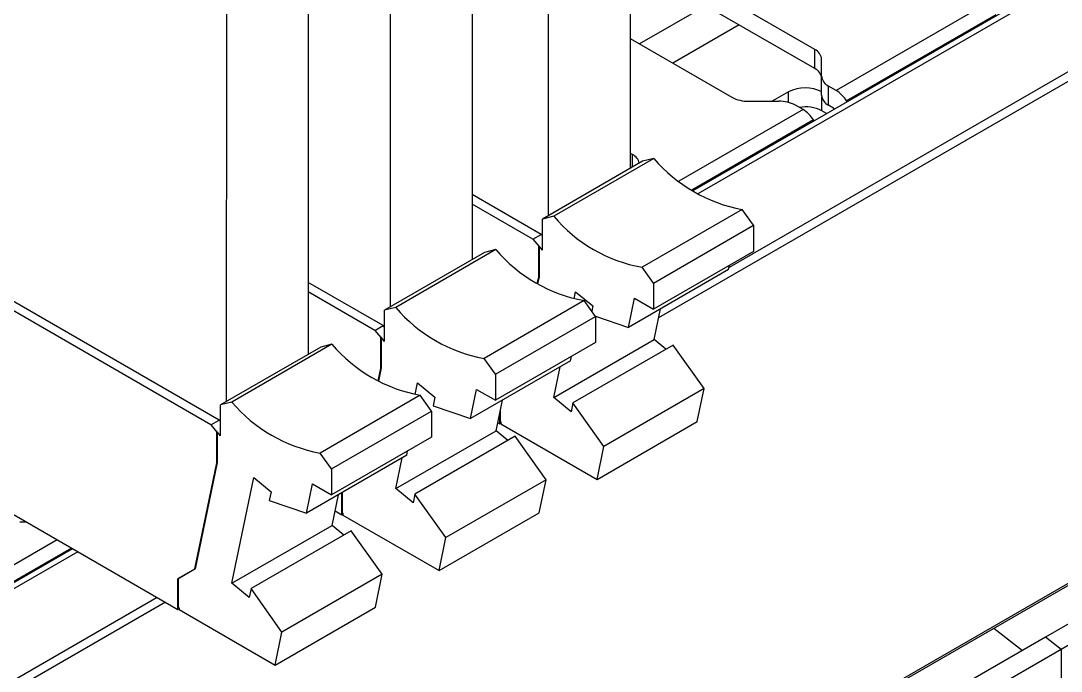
# Model space of a CAD drawing. Header units: millimetres. Extents: x 24 to 293, y 35 to 211.
# Drawn here: x 231.46 to 253.67, y 116.71 to 130.6 of the extents above; entities that cross this region are included whole.
import ezdxf

# ---------------------------------------------------------------- set-up
doc = ezdxf.new("R2010")
doc.units = ezdxf.units.MM

msp = doc.modelspace()

# ---------------------------------------------------------------- linework, layer by layer
at = {"color": 7, "linetype": 'Continuous', "lineweight": 25}
for p, q in [((268.838, 140.269), (245.806, 126.972)), ((268.95, 140.204), (245.914, 126.906)), ((270.82, 139.125), (245.076, 124.263)), ((270.643, 139.227), (246.581, 125.336)), ((244.472, 138.058), (244.472, 127.452)), ((242.722, 137.048), (242.721, 126.441)), ((241.1, 136.111), (241.1, 125.505)), ((239.35, 135.101), (239.349, 124.495)), ((237.601, 134.091), (237.6, 123.485)), ((235.851, 133.081), (235.85, 122.475)), ((248.411, 129.99), (244.472, 132.264)), ((248.411, 129.582), (244.472, 131.856)), ((246.086, 130.924), (244.671, 130.108)), ((252.048, 130.952), (248.866, 129.116)), ((252.272, 130.731), (249.09, 128.894)), ((274.199, 130.358), (204.726, 90.252)), ((246.793, 130.516), (245.379, 129.7)), ((204.7, 90.195), (274.173, 130.301)), ((244.472, 130.223), (246.643, 128.97)), ((248.411, 129.582), (248.411, 129.99)), ((248.557, 129.413), (248.557, 129.786)), ((248.557, 129.005), (248.557, 129.413)), ((247.852, 129.087), (247.503, 128.885)), ((247.852, 128.859), (247.852, 129.087)), ((248.866, 129.116), (248.704, 129.209)), ((248.704, 128.801), (248.704, 129.209)), ((246.997, 128.885), (247.643, 128.885)), ((248.159, 128.707), (247.997, 128.801)), ((248.559, 128.678), (248.559, 128.979)), ((248.739, 128.78), (248.704, 128.801)), ((249.102, 128.875), (249.09, 128.894)), ((248.159, 128.707), (245.511, 127.179)), ((248.66, 128.62), (248.559, 128.678)), ((248.382, 128.486), (245.784, 126.986)), ((248.395, 128.467), (248.382, 128.486)), ((244.522, 127.745), (244.472, 127.774)), ((244.522, 127.481), (244.522, 127.745)), ((244.735, 127.604), (242.596, 126.369)), ((244.977, 127.663), (242.838, 126.428)), ((244.977, 127.663), (244.735, 127.604)), ((242.571, 126.042), (241.1, 126.891)), ((242.394, 125.94), (241.1, 126.687)), ((246.862, 126.575), (244.723, 125.34)), ((247.104, 126.236), (246.862, 126.575)), ((242.838, 126.428), (242.596, 126.369)), ((242.596, 125.704), (242.596, 126.369)), ((244.965, 125.002), (247.104, 126.236)), ((247.104, 126.236), (247.104, 125.68)), ((242.394, 125.94), (242.571, 126.042)), ((242.394, 125.94), (242.517, 125.787)), ((242.596, 126.01), (242.571, 126.042)), ((241.605, 125.716), (239.466, 124.482)), ((241.605, 125.716), (241.363, 125.657)), ((242.525, 125.792), (242.517, 125.787)), ((242.517, 125.134), (242.517, 125.787)), ((242.525, 125.792), (242.525, 125.139)), ((242.596, 125.704), (242.525, 125.792)), ((241.363, 125.657), (239.224, 124.422)), ((247.104, 125.68), (244.965, 124.445)), ((246.571, 125.291), (244.432, 124.056)), ((244.965, 125.002), (244.723, 125.34)), ((246.571, 125.291), (246.591, 125.384)), ((235.699, 122.075), (230.519, 125.066)), ((239.199, 124.095), (237.6, 125.018)), ((242.487, 124.992), (242.517, 125.134)), ((242.525, 125.139), (242.494, 124.988)), ((242.517, 125.134), (242.525, 125.139)), ((235.523, 121.973), (230.342, 124.964)), ((239.022, 123.993), (237.6, 124.814)), ((243.273, 124.663), (243.305, 124.818)), ((243.305, 124.818), (243.675, 124.514)), ((244.965, 125.002), (244.965, 124.445)), ((243.49, 124.628), (241.351, 123.393)), ((243.732, 124.29), (243.49, 124.628)), ((244.432, 124.056), (244.561, 124.679)), ((244.561, 124.679), (244.965, 124.445)), ((239.466, 124.482), (239.224, 124.422)), ((239.224, 123.758), (239.224, 124.422)), ((243.675, 124.514), (243.652, 124.401)), ((244.979, 123.795), (245.114, 124.45)), ((241.593, 123.055), (243.732, 124.29)), ((243.729, 124.294), (244.432, 124.056)), ((243.732, 124.29), (243.732, 123.734)), ((239.022, 123.993), (239.199, 124.095)), ((239.022, 123.993), (239.145, 123.841)), ((239.224, 124.064), (239.199, 124.095)), ((238.105, 123.696), (235.966, 122.461)), ((238.105, 123.696), (237.864, 123.637)), ((239.153, 123.846), (239.145, 123.841)), ((239.145, 123.187), (239.145, 123.841)), ((239.153, 123.846), (239.153, 123.193)), ((239.224, 123.758), (239.153, 123.846)), ((243.732, 123.734), (241.593, 122.499)), ((242.84, 122.56), (244.979, 123.795)), ((245.231, 123.588), (244.979, 123.795)), ((237.864, 123.637), (235.725, 122.402)), ((245.388, 123.679), (243.249, 122.444)), ((246.048, 122.75), (245.388, 123.679)), ((243.199, 123.345), (241.06, 122.11)), ((241.593, 123.055), (241.351, 123.393)), ((243.199, 123.345), (243.219, 123.437)), ((239.088, 122.914), (239.145, 123.187)), ((239.153, 123.193), (239.095, 122.91)), ((239.145, 123.187), (239.153, 123.193)), ((241.593, 123.055), (241.593, 122.499)), ((242.84, 122.56), (242.975, 123.215)), ((239.882, 122.622), (239.933, 122.871)), ((239.933, 122.871), (240.303, 122.567)), ((239.991, 122.608), (237.852, 121.373)), ((240.232, 122.27), (239.991, 122.608)), ((241.06, 122.11), (241.189, 122.732)), ((241.189, 122.732), (241.593, 122.499)), ((246.048, 122.75), (243.909, 121.515)), ((245.903, 122.046), (246.048, 122.75)), ((235.966, 122.461), (235.725, 122.402)), ((235.725, 121.738), (235.725, 122.402)), ((240.303, 122.567), (240.265, 122.378)), ((240.265, 122.378), (241.06, 122.11)), ((241.607, 121.849), (241.742, 122.503)), ((243.21, 122.256), (242.84, 122.56)), ((243.249, 122.444), (243.21, 122.256)), ((243.909, 121.515), (243.249, 122.444)), ((238.093, 121.035), (240.232, 122.27)), ((240.232, 122.27), (240.232, 121.713)), ((241.686, 122), (241.686, 122.229)), ((241.695, 122.272), (241.695, 122.046)), ((235.523, 121.973), (235.699, 122.075)), ((235.523, 121.973), (235.645, 121.82)), ((235.725, 122.043), (235.699, 122.075)), ((241.644, 122.025), (241.686, 122)), ((241.686, 122), (241.712, 122.016)), ((241.695, 122.046), (241.712, 122.036)), ((241.712, 122.036), (241.712, 121.995)), ((241.712, 121.995), (243.764, 120.811)), ((243.764, 120.811), (245.903, 122.046)), ((235.654, 121.826), (235.645, 121.82)), ((235.645, 121.167), (235.645, 121.82)), ((235.654, 121.826), (235.654, 121.172)), ((235.725, 121.738), (235.654, 121.826)), ((240.232, 121.713), (238.093, 120.478)), ((239.468, 120.614), (241.607, 121.849)), ((242.016, 121.733), (239.877, 120.498)), ((241.859, 121.642), (241.607, 121.849)), ((242.676, 120.804), (242.016, 121.733)), ((243.764, 120.811), (243.909, 121.515)), ((239.7, 121.324), (237.561, 120.09)), ((238.093, 121.035), (237.852, 121.373)), ((239.468, 120.614), (239.603, 121.268)), ((239.7, 121.324), (239.719, 121.417)), ((235.177, 118.897), (235.645, 121.167)), ((235.654, 121.172), (235.186, 118.902)), ((235.645, 121.167), (235.654, 121.172)), ((238.093, 121.035), (238.093, 120.478)), ((235.969, 118.594), (236.434, 120.851)), ((236.434, 120.851), (236.804, 120.547)), ((242.676, 120.804), (240.537, 119.569)), ((242.531, 120.099), (242.676, 120.804)), ((237.561, 120.09), (237.689, 120.712)), ((237.689, 120.712), (238.093, 120.478)), ((239.838, 120.309), (239.468, 120.614)), ((230.74, 120.386), (234.814, 118.034)), ((236.804, 120.547), (236.765, 120.358)), ((236.765, 120.358), (237.561, 120.09)), ((238.108, 119.828), (238.243, 120.483)), ((238.314, 120.054), (238.314, 120.524)), ((238.323, 120.529), (238.323, 120.1)), ((239.877, 120.498), (239.838, 120.309)), ((240.537, 119.569), (239.877, 120.498)), ((238.171, 120.136), (238.314, 120.054)), ((238.314, 120.054), (238.34, 120.069)), ((238.323, 120.1), (238.34, 120.09)), ((238.34, 120.09), (238.34, 120.049)), ((238.34, 120.049), (240.392, 118.864)), ((240.392, 118.864), (242.531, 120.099)), ((231.44, 119.905), (231.573, 119.905)), ((235.969, 118.594), (238.108, 119.828)), ((238.517, 119.712), (236.378, 118.478)), ((238.359, 119.622), (238.108, 119.828)), ((239.177, 118.783), (238.517, 119.712)), ((232.242, 119.519), (229.42, 117.89)), ((240.392, 118.864), (240.537, 119.569)), ((232.568, 119.33), (204.347, 103.038)), ((232.68, 119.266), (204.347, 102.91)), ((232.546, 119.343), (229.644, 117.668)), ((234.814, 118.687), (235.177, 118.897)), ((235.186, 118.902), (234.823, 118.692)), ((235.177, 118.897), (235.186, 118.902)), ((234.814, 118.687), (234.823, 118.692)), ((234.814, 118.034), (234.814, 118.687)), ((234.823, 118.692), (234.823, 118.08)), ((236.339, 118.289), (235.969, 118.594)), ((239.177, 118.783), (237.038, 117.549)), ((239.032, 118.079), (239.177, 118.783)), ((236.378, 118.478), (236.339, 118.289)), ((237.038, 117.549), (236.378, 118.478)), ((255.154, 118.491), (253.333, 117.44)), ((234.373, 118.288), (204.637, 101.122)), ((234.55, 118.186), (204.726, 100.969)), ((255.49, 118.229), (253.669, 117.177)), ((234.814, 118.034), (234.841, 118.049)), ((234.823, 118.08), (234.841, 118.069)), ((234.841, 118.069), (234.841, 118.029)), ((234.841, 118.029), (236.893, 116.844)), ((236.893, 116.844), (239.032, 118.079)), ((236.893, 116.844), (237.038, 117.549)), ((252.233, 117.635), (252.845, 117.158)), ((253.333, 117.44), (251.512, 116.389)), ((253.669, 117.177), (253.333, 117.44)), ((253.669, 117.177), (251.849, 116.126)), ((253.669, 117.177), (253.669, 115.891)), ((253.669, 117.177), (253.669, 111.747))]:
    msp.add_line(p, q, dxfattribs=at)
for centre, radius, start, end in [((248.307, 129.761), 0.251, 5.6948, 65.6253), ((248.307, 129.353), 0.251, 5.6948, 65.6253), ((248.807, 129.438), 0.251, 185.6948, 245.6253), ((248.206, 128.404), 0.769, 62.6097, 117.3903), ((248.5, 128.522), 0.697, 32.2378, 58.3609), ((246.982, 129.607), 0.721, 241.9598, 271.1441), ((247.657, 128.164), 0.721, 61.9598, 91.1441), ((248.807, 129.03), 0.251, 185.6948, 245.6253), ((248.206, 127.996), 0.769, 62.6743, 99.5768), ((247.793, 128.114), 0.697, 32.2378, 58.3609), ((248.456, 128.296), 0.561, 48.5712, 59.6735), ((244.411, 127.509), 0.261, 12.2996, 65.0261), ((247.445, 129.761), 3.239, 220.3644, 259.641), ((245.306, 128.526), 3.239, 220.3644, 259.641), ((244.073, 127.814), 3.239, 220.3644, 259.641), ((241.934, 126.579), 3.239, 220.3644, 259.641), ((240.573, 125.794), 3.239, 220.3644, 259.641), ((238.434, 124.559), 3.239, 220.3644, 259.641)]:
    msp.add_arc(centre, radius, start, end, dxfattribs=at)

doc.saveas('drawing.dxf')
